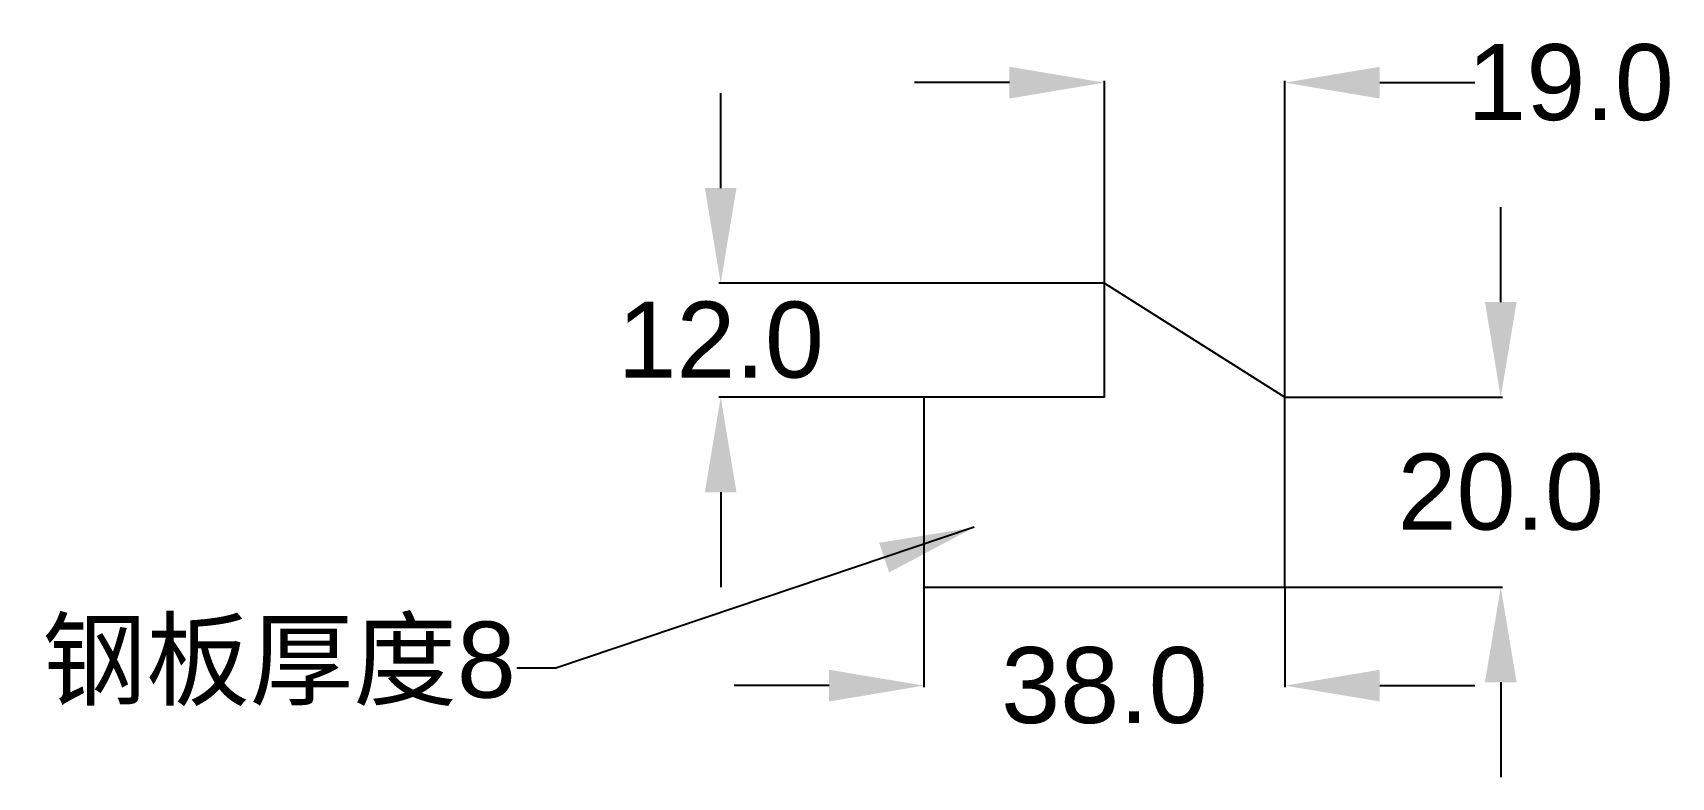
# Model space of a CAD drawing. Header units: millimetres. Extents: x -94 to 79, y -20 to 58.
import ezdxf

# ---------------------------------------------------------------- set-up
doc = ezdxf.new("R2010")
doc.units = ezdxf.units.MM
doc.styles.get("Standard").update_dxf_attribs({"font": 'arial.ttf'})
doc.dimstyles.get("Standard").update_dxf_attribs({"dimtxt": 8, "dimasz": 10, "dimexe": 0.18, "dimexo": 0.0625, "dimgap": 0.09, "dimtad": 0, "dimtih": 1, "dimtoh": 1, "dimdec": 1, "dimzin": 0, "dimdsep": 46, "dimtxsty": 'Standard', "dimcen": 0.09, "dimclrd": 3, "dimclre": 3, "dimclrt": 3, "dimadec": 0, "dimazin": 0, "dimtfac": 1, "dimtdec": 1, "dimtofl": 0, "dimtmove": 0, "dimatfit": 3, "dimfxl": 1, "dimtolj": 1, "dimtzin": 0, "dimarcsym": 0})

# ---------------------------------------------------------------- blocks, each defined once
blk = doc.blocks.new('*D1')
at = {"color": 3, "lineweight": -2, "transparency": 16777216}
for p, q in [((0, -0.06), (0, -10.54)), ((38, -0.06), (38, -10.54)), ((-10, -10.36), (-20, -10.36)), ((48, -10.36), (58, -10.36))]:
    blk.add_line(p, q, dxfattribs=at)
at = {"color": 3, "transparency": 16777216}
for points in [[(-10, -8.69), (-10, -12.03), (0, -10.36)], [(48, -8.69), (48, -12.03), (38, -10.36)]]:
    blk.add_solid(points, dxfattribs=at)
at = {"layer": 'Defpoints', "color": 0, "transparency": 16777216}
for p in [(0, 0), (38, 0), (38, -10.36)]:
    blk.add_point(p, dxfattribs=at)
at = {"color": 3, "transparency": 16777216, "insert": (19, -10.36), "char_height": 8, "attachment_point": 5}
blk.add_mtext('\\A1;38.0', dxfattribs=at)
blk = doc.blocks.new('*D2')
at = {"color": 3, "lineweight": -2, "transparency": 16777216}
for p, q in [((60.74, 30), (60.74, 40)), ((38.06, 20), (60.92, 20)), ((38.06, 0), (60.92, 0)), ((60.74, -10), (60.74, -20))]:
    blk.add_line(p, q, dxfattribs=at)
at = {"color": 3, "transparency": 16777216}
for points in [[(59.08, 30), (62.41, 30), (60.74, 20)], [(59.08, -10), (62.41, -10), (60.74, 0)]]:
    blk.add_solid(points, dxfattribs=at)
at = {"layer": 'Defpoints', "color": 0, "transparency": 16777216}
for p in [(38, 20), (60.74, 20), (38, 0)]:
    blk.add_point(p, dxfattribs=at)
at = {"color": 3, "transparency": 16777216, "insert": (60.74, 10), "char_height": 8, "attachment_point": 5}
blk.add_mtext('\\A1;20.0', dxfattribs=at)
blk = doc.blocks.new('*D3')
at = {"color": 3, "lineweight": -2, "transparency": 16777216}
for p, q in [((9, 53.1), (-1, 53.1)), ((19, 20.06), (19, 53.28)), ((38, 20.06), (38, 53.28)), ((48, 53.1), (58, 53.1))]:
    blk.add_line(p, q, dxfattribs=at)
at = {"color": 3, "transparency": 16777216}
for points in [[(9, 54.77), (9, 51.43), (19, 53.1)], [(48, 54.77), (48, 51.43), (38, 53.1)]]:
    blk.add_solid(points, dxfattribs=at)
at = {"layer": 'Defpoints', "color": 0, "transparency": 16777216}
for p in [(38, 53.1), (19, 20), (38, 20)]:
    blk.add_point(p, dxfattribs=at)
at = {"color": 3, "transparency": 16777216, "insert": (68.09, 53.1), "char_height": 8, "attachment_point": 5}
blk.add_mtext('\\A1;19.0', dxfattribs=at)
blk = doc.blocks.new('*D4')
at = {"color": 3, "lineweight": -2, "transparency": 16777216}
for p, q in [((-21.41, 42), (-21.41, 52)), ((18.94, 32), (-21.59, 32)), ((18.94, 20), (-21.59, 20)), ((-21.41, 10), (-21.41, 0))]:
    blk.add_line(p, q, dxfattribs=at)
at = {"color": 3, "transparency": 16777216}
for points in [[(-23.08, 42), (-19.75, 42), (-21.41, 32)], [(-23.08, 10), (-19.75, 10), (-21.41, 20)]]:
    blk.add_solid(points, dxfattribs=at)
at = {"layer": 'Defpoints', "color": 0, "transparency": 16777216}
for p in [(-21.41, 32), (19, 32), (19, 20)]:
    blk.add_point(p, dxfattribs=at)
at = {"color": 3, "transparency": 16777216, "insert": (-21.41, 26), "char_height": 8, "attachment_point": 5}
blk.add_mtext('\\A1;12.0', dxfattribs=at)

msp = doc.modelspace()

# ---------------------------------------------------------------- linework, layer by layer
for p, q in [((19, 20), (19, 32)), ((19, 32), (38, 20))]:
    msp.add_line(p, q)
msp.add_lwpolyline([(19, 20), (0, 20), (0, 0), (38, 0), (38, 20)])

# ---------------------------------------------------------------- texts
at = {"color": 3, "insert": (-42.98, -12.52), "char_height": 8, "width": 54.9699, "attachment_point": 9}
msp.add_mtext('{\\fSimSun|b0|i0|c134|p2;钢板厚度}8', dxfattribs=at)

# ---------------------------------------------------------------- dimensions: what is measured, and where the dimension line sits
for base, p1, p2, picture, middle in [((38, 53.1), (19, 20), (38, 20), '*D3', (68.09, 53.1)), ((38, -10.36), (0, 0), (38, 0), '*D1', (19, -10.36))]:
    dim = msp.add_linear_dim(base=base, p1=p1, p2=p2, dimstyle='Standard')
    dim.commit()
    dim.dimension.update_dxf_attribs({"geometry": picture, "text_midpoint": middle})
for base, p1, p2, picture, middle in [((-21.41, 32), (19, 20), (19, 32), '*D4', (-21.41, 26)), ((60.74, 20), (38, 0), (38, 20), '*D2', (60.74, 10))]:
    dim = msp.add_linear_dim(base=base, p1=p1, p2=p2, angle=90, dimstyle='Standard')
    dim.commit()
    dim.dimension.update_dxf_attribs({"geometry": picture, "text_midpoint": middle})

# ---------------------------------------------------------------- leaders
at = {"annotation_type": 0, "has_hookline": 1, "hookline_direction": 1, "text_width": 50.88}
msp.add_leader([(5.28, 6.3), (-38.77, -8.52), (-42.89, -8.52)], dimstyle='Standard', override={"dimgap": 0.09, "dimtad": 0}, dxfattribs=at)

doc.saveas('drawing.dxf')
